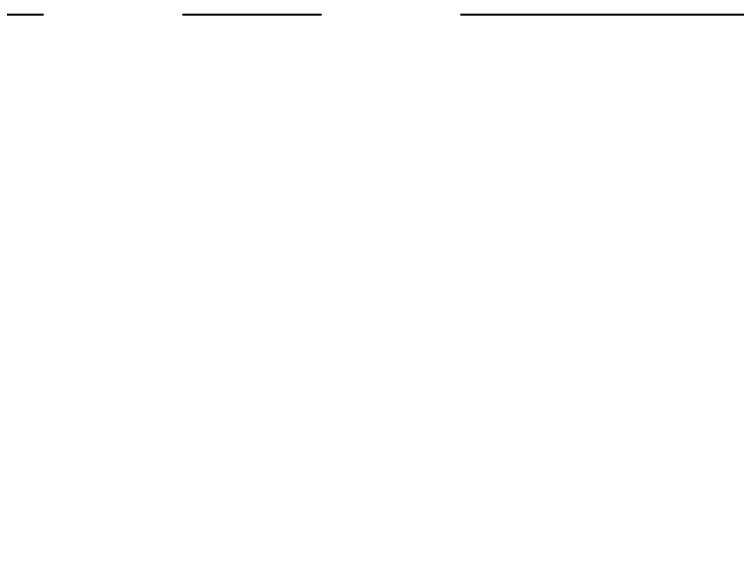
# Model space of a CAD drawing. Header units: millimetres. Extents: x 5828 to 6704, y 123 to 421.
# Drawn here: x 6417.406 to 6419.354, y 212.578 to 214.017 of the extents above; entities that cross this region are included whole.
import ezdxf
from ezdxf import colors
from ezdxf.entities.mleader import LeaderData, LeaderLine
from ezdxf.math import Vec2, Vec3

# ---------------------------------------------------------------- set-up
doc = ezdxf.new("R2010")
doc.units = ezdxf.units.MM
doc.linetypes.add('CENTER', pattern=[0.6, 0.375, -0.075, 0.075, -0.075])
doc.layers.add('中心线', color=7, linetype='Continuous')
doc.layers.add('多重引线', color=7, linetype='Continuous')
doc.styles.add('微软雅黑', font='msyh.ttc', dxfattribs={"height": 1.5})

msp = doc.modelspace()

# ---------------------------------------------------------------- linework, layer by layer
at = {"layer": '中心线', "linetype": 'CENTER', "ltscale": 5}
msp.add_line((6406.6093, 214.0167), (6444.8961, 214.0167), dxfattribs=at)

# ---------------------------------------------------------------- leaders
at = {"layer": '多重引线'}
ml = msp.add_multileader_mtext('Standard', dxfattribs=at)
ml.set_content('2×M4 depth7', style='微软雅黑')
ml.set_leader_properties()
ml.build(insert=Vec2(0, 0))
ml.multileader.update_dxf_attribs({"text_left_attachment_type": 5, "text_right_attachment_type": 5, "dogleg_length": 1, "arrow_head_size": 1.25})
ctx = ml.context
ctx.base_point, ctx.char_height, ctx.arrow_head_size, ctx.plane_origin = Vec3(6406.4064, 204.7307), 1.5, 1.25, Vec3(6429.7498, 213.5834)
ctx.left_attachment, ctx.right_attachment, ctx.text_align_type = 5, 5, 2
notes = []
notes.append((ctx, [(0, (1, 1, 0), (6424.2934, 204.7307), (-1, 0), 1, [(0, [(6429.7498, 213.5834)], 0, [])])]))
ctx.mtext.insert, ctx.mtext.alignment, ctx.mtext.flow_direction = Vec3(6421.2934, 206.8088), 3, 5
for ctx, leaders in notes:
    for number, flags, end, landing, length, lines in leaders:
        leader = LeaderData()
        leader.index, (leader.has_last_leader_line, leader.has_dogleg_vector, leader.attachment_direction) = number, flags
        leader.last_leader_point, leader.dogleg_vector, leader.dogleg_length = Vec3(end), Vec3(landing), length
        for number, points, colour, breaks in lines:
            line = LeaderLine()
            line.index, line.vertices, line.color, line.breaks = number, Vec3.list(points), colors.encode_raw_color(colour), breaks
            leader.lines.append(line)
        ctx.leaders.append(leader)

doc.saveas('drawing.dxf')
